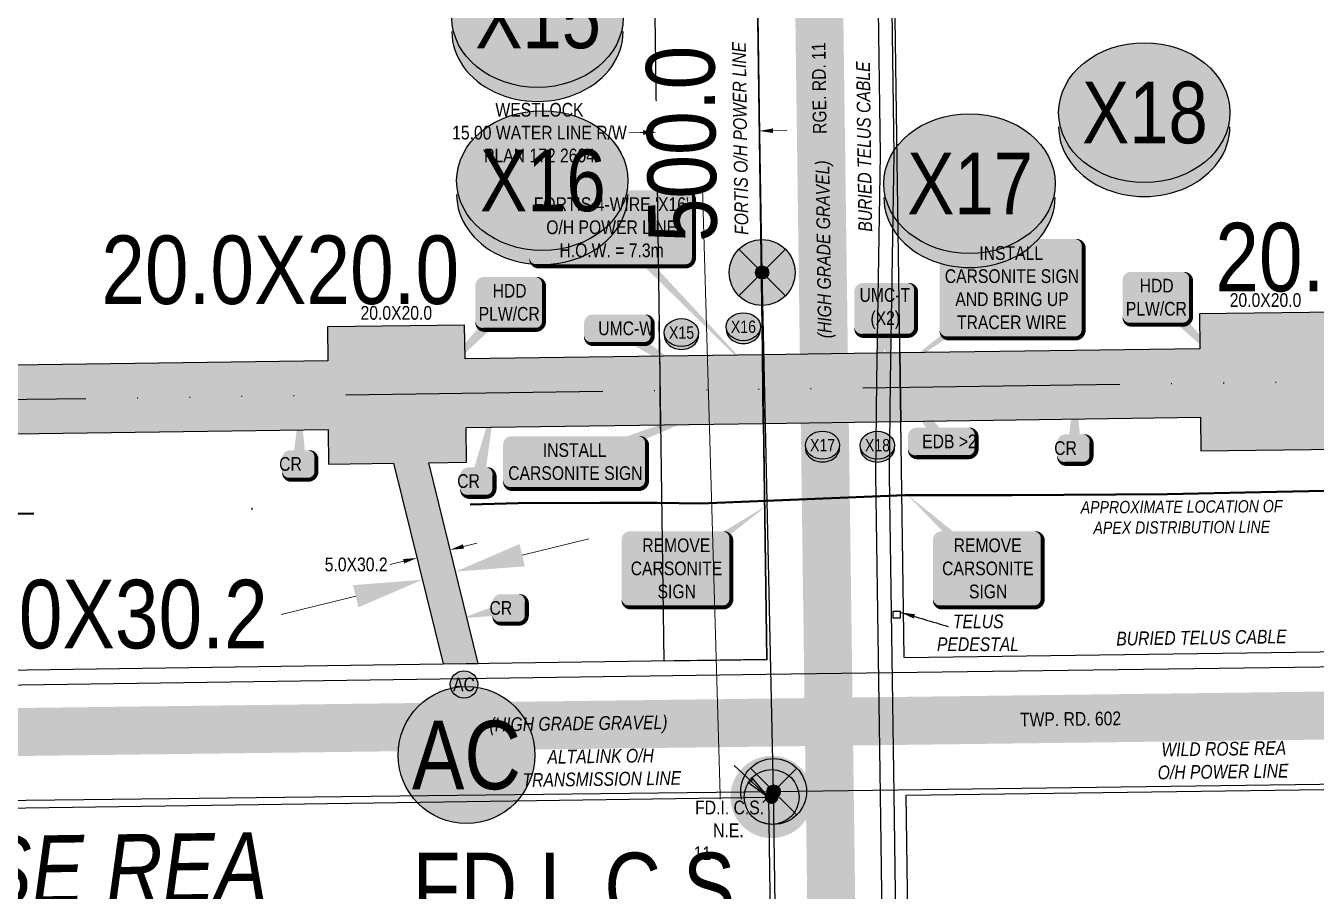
# Model space of a CAD drawing. Extents: x 57693 to 70573, y 5994359 to 6008381.
# Drawn here: x 63361.1 to 63549.3, y 6001711.9 to 6001838.1 of the extents above; entities that cross this region are included whole.
import ezdxf
from ezdxf.enums import TextEntityAlignment as Align

# ---------------------------------------------------------------- set-up
doc = ezdxf.new("R2010")
doc.units = 0
doc.header["$LTSCALE"] = 5
doc.header["$PDSIZE"] = -3
for name, pattern in [('COOP2', [10, 5, -1, 0, -1, 0, -1, 0, -1, 0, -1]), ('DASHDOT', [25.4, 12.7, -6.35, 0, -6.35]), ('foc-TIELINE', [1.875, 1.25, -0.625])]:
    doc.linetypes.add(name, pattern=pattern)
doc.layers.get('Defpoints').update_dxf_attribs({"color": 9})
for name, color, linetype in [('7', 7, 'Continuous'), ('AS-POWER', 104, 'foc-POWER'), ('AS-POWER-EXISTING-PP', 72, 'Continuous'), ('AS-POWER-EXISTING-PP-1000', 72, 'Continuous'), ('AS-POWER-T', 104, 'Continuous'), ('AS-POWER-T-1000', 104, 'Continuous'), ('AS-ROADS', 254, 'Continuous'), ('AS-TELEPHONE', 224, 'foc-TEL'), ('AS-TELEPHONE-T-1000', 224, 'Continuous'), ('CG-NOTES', 7, 'Continuous'), ('CG-NOTES-1000', 7, 'Continuous'), ('F-RW', 190, 'Continuous'), ('L-MON', 1, 'Continuous'), ('L-MON-1000', 1, 'Continuous'), ('L-MON-T-1000', 1, 'Continuous'), ('L-ROAD-T-1000', 7, 'Continuous'), ('L-SEC', 7, 'Continuous'), ('P-APEX RECON PAY ITEMS-1000', 240, 'Continuous'), ('P-APEX RECON-10m BUFFER', 51, 'COOP2'), ('P-APEX RECON-URBAN', 30, 'COOP2'), ('P-APEX RECON-WORK AREA', 104, 'Continuous'), ('P-BUFFER-PURPLE', 187, 'foc-TIELINE'), ('P-BUFFER-PURPLE-T', 187, 'Continuous'), ('P-CROSSINGS', 250, 'Continuous'), ('P-CROSSINGS-1000', 250, 'Continuous')]:
    doc.layers.add(name, color=color, linetype=linetype)
for name, color, linetype, lineweight in [('AS-RECON EXISTING', 151, 'DASHDOT', 40), ('F-VCE-T', 190, 'Continuous', 9), ('P-APEX RECON-TWS-T', 104, 'Continuous', 9), ('P-APEX RECON-TWS-T-1000', 104, 'Continuous', 9), ('T-TEXT-1000', 48, 'Continuous', 18)]:
    doc.layers.add(name, color=color, linetype=linetype, lineweight=lineweight)
doc.layers.add('AS-RECON EXISTING-T-1000', color=7, linetype='Continuous', true_color=0x7abdff)
doc.layers.add('P-APEX RECON-TO BE DRILLED-H', color=7, linetype='Continuous', true_color=0xffafe1)
doc.layers.add('AS-WATER PIPE', color=7, linetype='foc-WATER', lineweight=9, true_color=0x8ac4ff)
doc.styles.add('1.8', font='ARIALN.TTF', dxfattribs={"height": 2})
doc.styles.add('175L', font='ARIALN.TTF', dxfattribs={"height": 10})
doc.styles.add('80', font='ARIALN.TTF', dxfattribs={"height": 10})
doc.styles.add('80CG', font='ARIALN.TTF', dxfattribs={"height": 10})
doc.styles.add('80L', font='ARIALN.TTF', dxfattribs={"height": 10})
doc.styles.add('80LS', font='ARIALNI.TTF', dxfattribs={"height": 10})
doc.styles.add('Crossing', font='ARIALN.TTF', dxfattribs={"height": 10})
doc.styles.add('foc-LtypeFont', font='ARIALN.TTF', dxfattribs={"height": 7.35})
doc.linetypes.add('foc-POWER', pattern='A,6,-1,["P",foc-LtypeFont,S=0.2,R=0,X=-0.625,Y=-0.75],-1.24,4', length=12.24)
doc.linetypes.add('foc-TEL', pattern='A,2,-1,["T",foc-LtypeFont,S=0.2,R=0,X=-0.425,Y=-0.75],-1.24,8', length=12.24)
doc.linetypes.add('foc-WATER', pattern='A,10,-1,["W",foc-LtypeFont,S=0.2,R=0,X=-0.425,Y=-0.75],-2', length=13)
doc.dimstyles.new('Compass 1 000', dxfattribs={"dimtxt": 1.8, "dimasz": 2, "dimexe": 0.2, "dimexo": 0.0625, "dimgap": 0.5, "dimtad": 0, "dimtih": 1, "dimtoh": 1, "dimzin": 0, "dimdsep": 46, "dimtxsty": '1.8', "dimcen": 0.1, "dimse1": 1, "dimse2": 1, "dimclrd": 256, "dimclrt": 256, "dimaunit": 1, "dimadec": 4, "dimazin": 0, "dimtfac": 0.06, "dimtofl": 0, "dimtmove": 0, "dimatfit": 0, "dimfxl": 0.2, "dimtolj": 1, "dimtzin": 0, "dimlwd": -1, "dimarcsym": 0})
doc.dimstyles.new('Compass 5 000', dxfattribs={"dimscale": 5, "dimtxt": 9, "dimasz": 2, "dimexe": 0.2, "dimexo": 0.0625, "dimgap": 0.5, "dimtad": 0, "dimtih": 1, "dimtoh": 1, "dimzin": 0, "dimdsep": 46, "dimtxsty": '80CG', "dimcen": 0.1, "dimse1": 1, "dimse2": 1, "dimclrd": 256, "dimclrt": 256, "dimaunit": 1, "dimadec": 4, "dimazin": 0, "dimtfac": 0.06, "dimtofl": 0, "dimtmove": 0, "dimatfit": 1, "dimfxl": 0.2, "dimtolj": 1, "dimtzin": 0, "dimlwd": -1, "dimarcsym": 0})

# ---------------------------------------------------------------- blocks, each defined once
blk = doc.blocks.new('fdia')
at = {"color": 255, "const_width": 1}
blk.add_lwpolyline([(-0.5, 0, 1), (0.5, 0, 1)], format="xyb", close=True, dxfattribs=at)
blk = doc.blocks.new('Fdiaa')
blk.add_blockref('fdia', (0, 0))
blk = doc.blocks.new('fdib')
at = {"color": 1, "const_width": 1.6}
blk.add_lwpolyline([(-0.4, 0, 1), (0.4, 0, 1)], format="xyb", close=True, dxfattribs=at)
at = {"color": 1}
blk.add_circle((0, 0), 0.8, dxfattribs=at)
blk = doc.blocks.new('Fdibb')
blk.add_blockref('fdib', (0, 0))
blk = doc.blocks.new('fdicc')
for name in ['Fdibb', 'Fdiaa']:
    blk.add_blockref(name, (0, 0))
blk = doc.blocks.new('FDI')
blk.add_blockref('fdicc', (0, 0))
blk = doc.blocks.new('POWERPOLE')
h = blk.add_hatch(color=255)
edge = h.paths.add_edge_path()
edge.add_arc((0, 0), 0.96, 0, 360)
at = {"linetype": 'Continuous'}
for p, q in [((0.679, -0.679), (-0.679, 0.679)), ((-0.679, -0.679), (0.679, 0.679))]:
    blk.add_line(p, q, dxfattribs=at)
blk.add_circle((0, 0), 0.96, dxfattribs=at)
blk = doc.blocks.new('*U1187')
h = blk.add_hatch(color=255)
h.dxf.hatch_style = 1
edge = h.paths.add_edge_path()
edge.add_arc((0, 0), 9.99, 0, 360)
at = {"color": 170}
blk.add_circle((0, 0), 9.99, dxfattribs=at)
at = {"color": 170, "style": '175L'}
blk.add_text('AC', height=10, dxfattribs=at).set_placement((0, 0), align=Align.MIDDLE_CENTER)
blk = doc.blocks.new('*D1759')
at = {"layer": 'Defpoints', "color": 0, "transparency": 16777216}
for p in [(63418.93, 6001757.31), (63424.09, 6001757.29), (63419.24, 6001756.09)]:
    blk.add_point(p, dxfattribs=at)
at = {"layer": 'P-APEX RECON-TWS-T', "transparency": 16777216}
for p, q in [((63433.5, 6001760.9), (63443.2, 6001763.29)), ((63409.23, 6001754.92), (63398.37, 6001752.24))]:
    blk.add_line(p, q, dxfattribs=at)
for points in [[(63433.1, 6001762.52), (63433.89, 6001759.28), (63423.79, 6001758.51)], [(63408.83, 6001756.53), (63409.62, 6001753.3), (63418.93, 6001757.31)]]:
    blk.add_solid(points, dxfattribs=at)
at = {"layer": 'P-APEX RECON-TWS-T', "transparency": 16777216, "insert": (63373.46, 6001752.24), "char_height": 10, "attachment_point": 5, "style": '80CG'}
blk.add_mtext('\\A1;5.0X30.2', dxfattribs=at)
blk = doc.blocks.new('*U1760')
at = {"true_color": 0xffffa8}
h = blk.add_hatch(color=51, dxfattribs=at)
edge = h.paths.add_edge_path()
edge.add_line((-19, -20), (19, -20))
edge.add_arc((19, -14), 6, 270, 360)
edge.add_line((25, -14), (25, 12.5))
edge.add_arc((19, 12.5), 6, 0, 90)
edge.add_line((19, 18.5), (-19, 18.5))
edge.add_arc((-19, 12.5), 6, 90, 180)
edge.add_line((-25, 12.5), (-25, -14))
edge.add_arc((-19, -14), 6, 180, 270)
at = {"color": 240, "flags": 128}
blk.add_lwpolyline([(-19, -20, 3, 3, 0), (19, -20, 3, 3, 0.414214), (25, -14, 3, 3, 0), (25, 12.5, 3, 0, 0.414214), (19, 18.5, 0, 0, 0), (-19, 18.5, 0, 0, 0.414214), (-25, 12.5, 0, 0, 0), (-25, -14, 0, 3, 0.414214)], format="xyseb", close=True, dxfattribs=at)
for points in [[(-64.64, -66.7, 0, 10, 0), (0, 0, 5, 5, 0)], [(11.03, -3.01, 0, 10, 0), (0, 0, 5, 5, 0)]]:
    blk.add_lwpolyline(points, format="xyseb", dxfattribs=at)
at = {"color": 4, "style": '80'}
blk.add_attdef('OTHER_001', (-14.7, -5), '', height=10, dxfattribs=at)
blk = doc.blocks.new('*U1761')
at = {"true_color": 0xffffa8}
h = blk.add_hatch(color=51, dxfattribs=at)
edge = h.paths.add_edge_path()
edge.add_line((-19, -20), (19, -20))
edge.add_arc((19, -14), 6, 270, 360)
edge.add_line((25, -14), (25, 12.5))
edge.add_arc((19, 12.5), 6, 0, 90)
edge.add_line((19, 18.5), (-19, 18.5))
edge.add_arc((-19, 12.5), 6, 90, 180)
edge.add_line((-25, 12.5), (-25, -14))
edge.add_arc((-19, -14), 6, 180, 270)
at = {"color": 240, "flags": 128}
blk.add_lwpolyline([(-19, -20, 3, 3, 0), (19, -20, 3, 3, 0.414214), (25, -14, 3, 3, 0), (25, 12.5, 3, 0, 0.414214), (19, 18.5, 0, 0, 0), (-19, 18.5, 0, 0, 0.414214), (-25, 12.5, 0, 0, 0), (-25, -14, 0, 3, 0.414214)], format="xyseb", close=True, dxfattribs=at)
for points in [[(62.93, -62.16, 0, 10, 0), (0, 0, 5, 5, 0)], [(11.03, -3.01, 0, 10, 0), (0, 0, 5, 5, 0)]]:
    blk.add_lwpolyline(points, format="xyseb", dxfattribs=at)
at = {"color": 4, "style": '80'}
blk.add_attdef('OTHER_001', (-14.7, -5), '', height=10, dxfattribs=at)
blk = doc.blocks.new('*D1762')
at = {"layer": 'Defpoints', "color": 0, "transparency": 16777216}
for p in [(63418.1, 6001760.68), (63418.15, 6001760.49), (63422.95, 6001761.88)]:
    blk.add_point(p, dxfattribs=at)
at = {"layer": 'P-APEX RECON-TWS-T-1000', "transparency": 16777216}
for p, q in [((63424.94, 6001762.17), (63426.88, 6001762.65)), ((63416.21, 6001760.02), (63414.27, 6001759.54))]:
    blk.add_line(p, q, dxfattribs=at)
for points in [[(63424.86, 6001762.49), (63425.02, 6001761.85), (63423, 6001761.69)], [(63416.13, 6001760.34), (63416.29, 6001759.69), (63418.15, 6001760.49)]]:
    blk.add_solid(points, dxfattribs=at)
at = {"layer": 'P-APEX RECON-TWS-T-1000', "transparency": 16777216, "insert": (63409.29, 6001759.54), "char_height": 2, "attachment_point": 5, "style": '1.8'}
blk.add_mtext('\\A1;5.0X30.2', dxfattribs=at)
blk = doc.blocks.new('*U1763')
at = {"true_color": 0xffffa8}
h = blk.add_hatch(color=51, dxfattribs=at)
edge = h.paths.add_edge_path()
edge.add_line((-6.5, -11.5), (6.5, -11.5))
edge.add_arc((6.5, -5.5), 6, 270, 360)
edge.add_line((12.5, -5.5), (12.5, 4))
edge.add_arc((6.5, 4), 6, 0, 90)
edge.add_line((6.5, 10), (-6.5, 10))
edge.add_arc((-6.5, 4), 6, 90, 180)
edge.add_line((-12.5, 4), (-12.5, -5.5))
edge.add_arc((-6.5, -5.5), 6, 180, 270)
at = {"color": 240, "flags": 128}
blk.add_lwpolyline([(-6.5, -11.5, 3, 3, 0), (6.5, -11.5, 3, 3, 0.414214), (12.5, -5.5, 3, 3, 0), (12.5, 4, 3, 0, 0.414214), (6.5, 10, 0, 0, 0), (-6.5, 10, 0, 0, 0.414214), (-12.5, 4, 0, 0, 0), (-12.5, -5.5, 0, 3, 0.414214)], format="xyseb", close=True, dxfattribs=at)
for points in [[(-34.87, -7.53, 0, 10, 0), (0, 0, 5, 5, 0)], [(11.03, -3.01, 0, 10, 0), (0, 0, 5, 5, 0)]]:
    blk.add_lwpolyline(points, format="xyseb", dxfattribs=at)
at = {"color": 4, "style": '80'}
blk.add_attdef('OTHER_001', (-14.7, -5), '', height=10, dxfattribs=at)
blk = doc.blocks.new('*U1764')
at = {"true_color": 0xffffa8}
h = blk.add_hatch(color=51, dxfattribs=at)
edge = h.paths.add_edge_path()
edge.add_line((-6.5, -11.5), (6.5, -11.5))
edge.add_arc((6.5, -5.5), 6, 270, 360)
edge.add_line((12.5, -5.5), (12.5, 4))
edge.add_arc((6.5, 4), 6, 0, 90)
edge.add_line((6.5, 10), (-6.5, 10))
edge.add_arc((-6.5, 4), 6, 90, 180)
edge.add_line((-12.5, 4), (-12.5, -5.5))
edge.add_arc((-6.5, -5.5), 6, 180, 270)
at = {"color": 240, "flags": 128}
for points in [[(0.63, 45.11, 0, 10, 0), (0, 0, 5, 5, 0)], [(11.03, -3.01, 0, 10, 0), (0, 0, 5, 5, 0)]]:
    blk.add_lwpolyline(points, format="xyseb", dxfattribs=at)
blk.add_lwpolyline([(-6.5, -11.5, 3, 3, 0), (6.5, -11.5, 3, 3, 0.414214), (12.5, -5.5, 3, 3, 0), (12.5, 4, 3, 0, 0.414214), (6.5, 10, 0, 0, 0), (-6.5, 10, 0, 0, 0.414214), (-12.5, 4, 0, 0, 0), (-12.5, -5.5, 0, 3, 0.414214)], format="xyseb", close=True, dxfattribs=at)
at = {"color": 4, "style": '80'}
blk.add_attdef('OTHER_001', (-14.7, -5), '', height=10, dxfattribs=at)
blk = doc.blocks.new('*D1765')
at = {"layer": 'Defpoints', "color": 0, "transparency": 16777216}
for p in [(63453.12, 6001822.58), (63453.13, 6001821.97), (63468.08, 6001822.18)]:
    blk.add_point(p, dxfattribs=at)
at = {"layer": 'F-VCE-T', "transparency": 16777216}
for p, q in [((63451.12, 6001822.55), (63449.12, 6001822.52)), ((63470.08, 6001822.81), (63472.08, 6001822.84))]:
    blk.add_line(p, q, dxfattribs=at)
for points in [[(63451.11, 6001822.88), (63451.12, 6001822.21), (63453.12, 6001822.58)], [(63470.07, 6001823.15), (63470.08, 6001822.48), (63468.08, 6001822.78)]]:
    blk.add_solid(points, dxfattribs=at)
at = {"layer": 'F-VCE-T', "transparency": 16777216, "insert": (63436.02, 6001822.52), "char_height": 2, "attachment_point": 5, "style": '1.8'}
blk.add_mtext('\\A1;WESTLOCK\\P15.00 WATER LINE R/W\\PPLAN 172 2604', dxfattribs=at)
blk = doc.blocks.new('*U1766')
at = {"true_color": 0xffffa8}
h = blk.add_hatch(color=51, dxfattribs=at)
edge = h.paths.add_edge_path()
edge.add_line((-19, -11.5), (19, -11.5))
edge.add_arc((19, -5.5), 6, 270, 360)
edge.add_line((25, -5.5), (25, 4))
edge.add_arc((19, 4), 6, 0, 90)
edge.add_line((19, 10), (-19, 10))
edge.add_arc((-19, 4), 6, 90, 180)
edge.add_line((-25, 4), (-25, -5.5))
edge.add_arc((-19, -5.5), 6, 180, 270)
at = {"color": 240, "flags": 128}
blk.add_lwpolyline([(-19, -11.5, 3, 3, 0), (19, -11.5, 3, 3, 0.414214), (25, -5.5, 3, 3, 0), (25, 4, 3, 0, 0.414214), (19, 10, 0, 0, 0), (-19, 10, 0, 0, 0.414214), (-25, 4, 0, 0, 0), (-25, -5.5, 0, 3, 0.414214)], format="xyseb", close=True, dxfattribs=at)
for points in [[(67.29, -45.13, 0, 10, 0), (0, 0, 5, 5, 0)], [(11.03, -3.01, 0, 10, 0), (0, 0, 5, 5, 0)]]:
    blk.add_lwpolyline(points, format="xyseb", dxfattribs=at)
at = {"color": 4, "style": '80'}
blk.add_attdef('OTHER_001', (-14.7, -5), '', height=10, dxfattribs=at)
blk = doc.blocks.new('*U1767')
h = blk.add_hatch(color=255)
edge = h.paths.add_edge_path()
edge.add_line((-54, -28.5), (54, -28.5))
edge.add_arc((54, -22.5), 6, 270, 360)
edge.add_line((60, -22.5), (60, 21))
edge.add_arc((54, 21), 6, 0, 90)
edge.add_line((54, 27), (-54, 27))
edge.add_arc((-54, 21), 6, 90, 180)
edge.add_line((-60, 21), (-60, -22.5))
edge.add_arc((-54, -22.5), 6, 180, 270)
at = {"color": 104, "flags": 128}
blk.add_lwpolyline([(-54, -28.5, 3, 3, 0), (54, -28.5, 3, 3, 0.414214), (60, -22.5, 3, 3, 0), (60, 21, 3, 0, 0.414214), (54, 27, 0, 0, 0), (-54, 27, 0, 0, 0.414214), (-60, 21, 0, 0, 0), (-60, -22.5, 0, 3, 0.414214)], format="xyseb", close=True, dxfattribs=at)
blk.add_lwpolyline([(113.8, -116.95, 0, 7.5, 0), (0, 0, 0, 0, 0)], format="xyseb", dxfattribs=at)
at = {"color": 104, "style": '80'}
blk.add_attdef('ENTER_TEXT_001', (-26.85, -4.92), '', height=10, dxfattribs=at)
blk = doc.blocks.new('*U1768')
at = {"true_color": 0xffffa8}
h = blk.add_hatch(color=51, dxfattribs=at)
edge = h.paths.add_edge_path()
edge.add_line((-46.5, -20), (46.5, -20))
edge.add_arc((46.5, -14), 6, 270, 360)
edge.add_line((52.5, -14), (52.5, 12.5))
edge.add_arc((46.5, 12.5), 6, 0, 90)
edge.add_line((46.5, 18.5), (-46.5, 18.5))
edge.add_arc((-46.5, 12.5), 6, 90, 180)
edge.add_line((-52.5, 12.5), (-52.5, -14))
edge.add_arc((-46.5, -14), 6, 180, 270)
at = {"color": 240, "flags": 128}
for points in [[(135.92, 52.5, 0, 10, 0), (0, 0, 5, 5, 0)], [(11.03, -3.01, 0, 10, 0), (0, 0, 5, 5, 0)]]:
    blk.add_lwpolyline(points, format="xyseb", dxfattribs=at)
blk.add_lwpolyline([(-46.5, -20, 3, 3, 0), (46.5, -20, 3, 3, 0.414214), (52.5, -14, 3, 3, 0), (52.5, 12.5, 3, 0, 0.414214), (46.5, 18.5, 0, 0, 0), (-46.5, 18.5, 0, 0, 0.414214), (-52.5, 12.5, 0, 0, 0), (-52.5, -14, 0, 3, 0.414214)], format="xyseb", close=True, dxfattribs=at)
at = {"color": 4, "style": '80'}
blk.add_attdef('OTHER_001', (-14.7, -5), '', height=10, dxfattribs=at)
blk = doc.blocks.new('*U1769')
at = {"true_color": 0xffffa8}
h = blk.add_hatch(color=51, dxfattribs=at)
edge = h.paths.add_edge_path()
edge.add_line((-16.5, -20), (16.5, -20))
edge.add_arc((16.5, -14), 6, 270, 360)
edge.add_line((22.5, -14), (22.5, 12.5))
edge.add_arc((16.5, 12.5), 6, 0, 90)
edge.add_line((16.5, 18.5), (-16.5, 18.5))
edge.add_arc((-16.5, 12.5), 6, 90, 180)
edge.add_line((-22.5, 12.5), (-22.5, -14))
edge.add_arc((-16.5, -14), 6, 180, 270)
at = {"color": 240, "flags": 128}
blk.add_lwpolyline([(-16.5, -20, 3, 3, 0), (16.5, -20, 3, 3, 0.414214), (22.5, -14, 3, 3, 0), (22.5, 12.5, 3, 0, 0.414214), (16.5, 18.5, 0, 0, 0), (-16.5, 18.5, 0, 0, 0.414214), (-22.5, 12.5, 0, 0, 0), (-22.5, -14, 0, 3, 0.414214)], format="xyseb", close=True, dxfattribs=at)
for points in [[(-5.85, -57.62, 0, 10, 0), (0, 0, 5, 5, 0)], [(4.09, -57.07, 0, 10, 0), (0, 0, 5, 5, 0)]]:
    blk.add_lwpolyline(points, format="xyseb", dxfattribs=at)
at = {"color": 4, "style": '80'}
blk.add_attdef('OTHER_001', (-14.7, -5), '', height=10, dxfattribs=at)
blk = doc.blocks.new('*U1770')
at = {"true_color": 0xffffa8}
h = blk.add_hatch(color=51, dxfattribs=at)
edge = h.paths.add_edge_path()
edge.add_line((-19, -11.5), (19, -11.5))
edge.add_arc((19, -5.5), 6, 270, 360)
edge.add_line((25, -5.5), (25, 4))
edge.add_arc((19, 4), 6, 0, 90)
edge.add_line((19, 10), (-19, 10))
edge.add_arc((-19, 4), 6, 90, 180)
edge.add_line((-25, 4), (-25, -5.5))
edge.add_arc((-19, -5.5), 6, 180, 270)
at = {"color": 240, "flags": 128}
for points in [[(-36.2, 49.36, 0, 10, 0), (0, 0, 5, 5, 0)], [(11.03, -3.01, 0, 10, 0), (0, 0, 5, 5, 0)]]:
    blk.add_lwpolyline(points, format="xyseb", dxfattribs=at)
blk.add_lwpolyline([(-19, -11.5, 3, 3, 0), (19, -11.5, 3, 3, 0.414214), (25, -5.5, 3, 3, 0), (25, 4, 3, 0, 0.414214), (19, 10, 0, 0, 0), (-19, 10, 0, 0, 0.414214), (-25, 4, 0, 0, 0), (-25, -5.5, 0, 3, 0.414214)], format="xyseb", close=True, dxfattribs=at)
at = {"color": 4, "style": '80'}
blk.add_attdef('OTHER_001', (-14.7, -5), '', height=10, dxfattribs=at)
blk = doc.blocks.new('*U1771')
at = {"true_color": 0xffffa8}
h = blk.add_hatch(color=51, dxfattribs=at)
edge = h.paths.add_edge_path()
edge.add_line((-34, -28.5), (34, -28.5))
edge.add_arc((34, -22.5), 6, 270, 360)
edge.add_line((40, -22.5), (40, 21))
edge.add_arc((34, 21), 6, 0, 90)
edge.add_line((34, 27), (-34, 27))
edge.add_arc((-34, 21), 6, 90, 180)
edge.add_line((-40, 21), (-40, -22.5))
edge.add_arc((-34, -22.5), 6, 180, 270)
at = {"color": 240, "flags": 128}
for points in [[(67.57, 47, 0, 10, 0), (0, 0, 5, 5, 0)], [(11.03, -3.01, 0, 10, 0), (0, 0, 5, 5, 0)]]:
    blk.add_lwpolyline(points, format="xyseb", dxfattribs=at)
blk.add_lwpolyline([(-34, -28.5, 3, 3, 0), (34, -28.5, 3, 3, 0.414214), (40, -22.5, 3, 3, 0), (40, 21, 3, 0, 0.414214), (34, 27, 0, 0, 0), (-34, 27, 0, 0, 0.414214), (-40, 21, 0, 0, 0), (-40, -22.5, 0, 3, 0.414214)], format="xyseb", close=True, dxfattribs=at)
at = {"color": 4, "style": '80'}
blk.add_attdef('OTHER_001', (-14.7, -5), '', height=10, dxfattribs=at)
blk = doc.blocks.new('*U1772')
at = {"true_color": 0xffffa8}
h = blk.add_hatch(color=51, dxfattribs=at)
edge = h.paths.add_edge_path()
edge.add_line((-34, -28.5), (34, -28.5))
edge.add_arc((34, -22.5), 6, 270, 360)
edge.add_line((40, -22.5), (40, 21))
edge.add_arc((34, 21), 6, 0, 90)
edge.add_line((34, 27), (-34, 27))
edge.add_arc((-34, 21), 6, 90, 180)
edge.add_line((-40, 21), (-40, -22.5))
edge.add_arc((-34, -22.5), 6, 180, 270)
at = {"color": 240, "flags": 128}
for points in [[(-59.53, 54.5, 0, 10, 0), (0, 0, 5, 5, 0)], [(11.03, -3.01, 0, 10, 0), (0, 0, 5, 5, 0)]]:
    blk.add_lwpolyline(points, format="xyseb", dxfattribs=at)
blk.add_lwpolyline([(-34, -28.5, 3, 3, 0), (34, -28.5, 3, 3, 0.414214), (40, -22.5, 3, 3, 0), (40, 21, 3, 0, 0.414214), (34, 27, 0, 0, 0), (-34, 27, 0, 0, 0.414214), (-40, 21, 0, 0, 0), (-40, -22.5, 0, 3, 0.414214)], format="xyseb", close=True, dxfattribs=at)
at = {"color": 4, "style": '80'}
blk.add_attdef('OTHER_001', (-14.7, -5), '', height=10, dxfattribs=at)
blk = doc.blocks.new('xing2')
h = blk.add_hatch(color=50)
h.dxf.hatch_style = 1
edge = h.paths.add_edge_path()
edge.add_ellipse((0, 0), major_axis=(-12.5, 0), ratio=0.816297, start_angle=0, end_angle=360)
h = blk.add_hatch(color=250)
h.dxf.hatch_style = 1
edge = h.paths.add_edge_path()
edge.add_ellipse((0, -2.05), major_axis=(-12.5, 0), ratio=0.816297, start_angle=0, end_angle=180)
edge.add_line((12.5, -2.05), (12.5, 0))
edge.add_ellipse((0, 0), major_axis=(-12.5, 0), ratio=0.816297, start_angle=0, end_angle=180, ccw=False)
edge.add_line((-12.5, 0), (-12.5, -2.05))
at = {"color": 250}
blk.add_ellipse((0, 0), major_axis=(-12.5, 0), ratio=0.816297, dxfattribs=at)
blk.add_ellipse((0, -2.05), major_axis=(-12.5, 0), ratio=0.816297, start_param=0, end_param=3.141593, dxfattribs=at)
at = {"color": 250, "style": 'Crossing'}
blk.add_attdef('CROSSING', text='', height=9, dxfattribs=at).set_placement((0.09, 0.02), align=Align.MIDDLE_CENTER)
at = {"color": 250, "style": 'Crossing', "flags": 1}
for tag, p in [('OWNER', (0.09, -12.49)), ('DESCRIPTION', (0.09, -25.77)), ('LOCATION', (0.09, -39.3)), ('DWG_REF', (0.09, -52.84))]:
    blk.add_attdef(tag, text='', height=9, dxfattribs=at).set_placement(p, align=Align.MIDDLE_CENTER)
blk = doc.blocks.new('*U2126')
at = {"true_color": 0xffffa8}
h = blk.add_hatch(color=51, dxfattribs=at)
edge = h.paths.add_edge_path()
edge.add_line((-6.5, -11.5), (6.5, -11.5))
edge.add_arc((6.5, -5.5), 6, 270, 360)
edge.add_line((12.5, -5.5), (12.5, 4))
edge.add_arc((6.5, 4), 6, 0, 90)
edge.add_line((6.5, 10), (-6.5, 10))
edge.add_arc((-6.5, 4), 6, 90, 180)
edge.add_line((-12.5, 4), (-12.5, -5.5))
edge.add_arc((-6.5, -5.5), 6, 180, 270)
at = {"color": 240, "flags": 128}
for points in [[(13.65, 62.65, 0, 10, 0), (0, 0, 5, 5, 0)], [(11.03, -3.01, 0, 10, 0), (0, 0, 5, 5, 0)]]:
    blk.add_lwpolyline(points, format="xyseb", dxfattribs=at)
blk.add_lwpolyline([(-6.5, -11.5, 3, 3, 0), (6.5, -11.5, 3, 3, 0.414214), (12.5, -5.5, 3, 3, 0), (12.5, 4, 3, 0, 0.414214), (6.5, 10, 0, 0, 0), (-6.5, 10, 0, 0, 0.414214), (-12.5, 4, 0, 0, 0), (-12.5, -5.5, 0, 3, 0.414214)], format="xyseb", close=True, dxfattribs=at)
at = {"color": 4, "style": '80'}
blk.add_attdef('OTHER_001', (-14.7, -5), '', height=10, dxfattribs=at)
blk = doc.blocks.new('*U2127')
at = {"true_color": 0xffffa8}
h = blk.add_hatch(color=51, dxfattribs=at)
edge = h.paths.add_edge_path()
edge.add_line((-46.5, -37), (46.5, -37))
edge.add_arc((46.5, -31), 6, 270, 360)
edge.add_line((52.5, -31), (52.5, 29.5))
edge.add_arc((46.5, 29.5), 6, 0, 90)
edge.add_line((46.5, 35.5), (-46.5, 35.5))
edge.add_arc((-46.5, 29.5), 6, 90, 180)
edge.add_line((-52.5, 29.5), (-52.5, -31))
edge.add_arc((-46.5, -31), 6, 180, 270)
at = {"color": 240, "flags": 128}
blk.add_lwpolyline([(-46.5, -37, 3, 3, 0), (46.5, -37, 3, 3, 0.414214), (52.5, -31, 3, 3, 0), (52.5, 29.5, 3, 0, 0.414214), (46.5, 35.5, 0, 0, 0), (-46.5, 35.5, 0, 0, 0.414214), (-52.5, 29.5, 0, 0, 0), (-52.5, -31, 0, 3, 0.414214)], format="xyseb", close=True, dxfattribs=at)
for points in [[(-86.82, -62.85, 0, 10, 0), (0, 0, 5, 5, 0)], [(11.03, -3.01, 0, 10, 0), (0, 0, 5, 5, 0)]]:
    blk.add_lwpolyline(points, format="xyseb", dxfattribs=at)
at = {"color": 4, "style": '80'}
blk.add_attdef('OTHER_001', (-14.7, -5), '', height=10, dxfattribs=at)

msp = doc.modelspace()

# ---------------------------------------------------------------- hatches: boundary and pattern name
at = {"layer": 'P-APEX RECON-10m BUFFER'}
h = msp.add_hatch(color=256, dxfattribs=at)
h.dxf.hatch_style = 1
h.paths.add_polyline_path([(63488.731, 6001780.408), (63532.404, 6001781.011), (63532.444, 6001776.108), (63552.578, 6001776.38), (63552.512, 6001781.289), (63632.589, 6001782.395), (63633.298, 6001747.957), (63638.294, 6001748.025), (63637.585, 6001782.464), (64073.312, 6001788.48), (64210.187, 6001872.85), (64198.642, 6001755.645), (64203.669, 6001755.713), (64215.532, 6001876.144), (64256.709, 6001901.525), (64271.662, 6001904.599), (64273.202, 6001900.46), (64291.993, 6001907.575), (64290.573, 6001911.333), (64293.076, 6001912.582), (64292.919, 6001923.673), (64287.021, 6001920.728), (64284.94, 6001926.23), (64266.237, 6001919.176), (64268.135, 6001914.076), (64252.968, 6001910.958), (64070.416, 6001798.434), (63552.377, 6001791.281), (63552.309, 6001796.325), (63532.28, 6001796.094), (63532.322, 6001791.004), (63488.59, 6001790.4)])
h = msp.add_hatch(color=256, dxfattribs=at)
h.dxf.hatch_style = 1
h.paths.add_polyline_path([(63468.525, 6001790.123), (63425.176, 6001789.524), (63425.106, 6001794.433), (63405.095, 6001794.189), (63405.134, 6001789.248), (63246.779, 6001787.061), (63246.656, 6001795.842), (63226.624, 6001795.605), (63226.695, 6001786.784), (63092.402, 6001784.929), (63092.338, 6001789.794), (63072.311, 6001789.54), (63072.351, 6001784.653), (63039.448, 6001784.198), (63039.376, 6001789.171), (63019.398, 6001788.929), (63019.442, 6001783.922), (62987.814, 6001783.485), (62987.753, 6001788.325), (62967.702, 6001788.086), (62967.889, 6001768.448), (62963.555, 6001768.399), (62963.753, 6001748.396), (62973.165, 6001748.531), (62973.257, 6001738.58), (62978.253, 6001738.652), (62978.16, 6001748.602), (62983.884, 6001748.684), (62983.629, 6001768.309), (62988.004, 6001768.368), (62987.94, 6001773.493), (63019.531, 6001773.93), (63019.575, 6001768.967), (63039.664, 6001769.229), (63039.592, 6001774.207), (63072.431, 6001774.66), (63072.472, 6001769.57), (63092.598, 6001769.844), (63092.532, 6001774.938), (63226.776, 6001776.791), (63226.785, 6001775.614), (63231.969, 6001775.686), (63232.209, 6001757.205), (63232.402, 6001742.314), (63242.394, 6001742.458), (63242.201, 6001757.335), (63241.961, 6001775.824), (63246.936, 6001775.893), (63246.919, 6001777.069), (63405.213, 6001779.255), (63405.253, 6001774.192), (63414.743, 6001774.315), (63421.959, 6001745.045), (63427.086, 6001745.119), (63419.872, 6001774.382), (63425.39, 6001774.454), (63425.318, 6001779.533), (63468.666, 6001780.131)])
h = msp.add_hatch(color=256, dxfattribs=at)
h.dxf.hatch_style = 1
h.paths.add_polyline_path([(63468.666, 6001780.131), (63488.731, 6001780.408), (63488.59, 6001790.4), (63468.525, 6001790.123)])
at = {"layer": 'P-APEX RECON-TO BE DRILLED-H'}
h = msp.add_hatch(color=256, dxfattribs=at)
h.dxf.hatch_style = 1
h.paths.add_polyline_path([(63418.836, 6001779.443), (63418.698, 6001789.435), (63538.559, 6001791.09), (63538.637, 6001785.443), (63538.697, 6001781.098)])

# ---------------------------------------------------------------- linework, layer by layer
at = {"layer": '7'}
for points in [[(63464.403, 6001730.243), (63466.919, 6001727.909)], [(63467.047, 6001728.416), (63466.919, 6001727.909)], [(63469.436, 6001725.574), (63467.047, 6001728.416)], [(63466.423, 6001727.744), (63466.919, 6001727.909)], [(63469.436, 6001725.574), (63466.423, 6001727.744)], [(63466.919, 6001727.909), (63469.436, 6001725.574)]]:
    msp.add_lwpolyline(points, dxfattribs=at)
at = {"layer": 'AS-POWER', "flags": 128}
for points in [[(63470.167, 6001726.429), (63468.489, 6001802.127), (63454.329, 6002640.909), (63454.237, 6002649.626)], [(63250.773, 6001723.924), (63470.167, 6001726.429), (65101.065, 6001748.32)], [(63483.539, 6000821.062), (63472.019, 6001601.092), (63470.167, 6001726.429)]]:
    msp.add_lwpolyline(points, dxfattribs=at)
at = {"layer": 'AS-RECON EXISTING', "flags": 128}
for points in [[(63489.372, 6001769.663), (63504.934, 6001769.67), (63527.609, 6001769.821), (63541.24, 6001770.11), (63559.972, 6001770.475), (63578.936, 6001770.84), (63614.574, 6001771.803), (63629.912, 6001772.069), (63645.024, 6001772.256), (63656.213, 6001772.482), (63669.209, 6001772.628), (63682.165, 6001772.84), (63698.82, 6001773.004), (63720.486, 6001773.325), (63737.287, 6001773.368), (63752.205, 6001773.497), (63762.957, 6001773.379), (63776.845, 6001773.81), (63816.159, 6001774.994), (63826.481, 6001775.132), (63836.856, 6001775.261), (63850.397, 6001775.558), (63862.734, 6001775.849), (63876.058, 6001776.27), (63886.065, 6001776.207), (63898.062, 6001776.65), (63911.658, 6001776.78), (63919.058, 6001776.818), (63932.058, 6001776.942), (63945.294, 6001777.01), (63959.062, 6001777.209), (63968.952, 6001777.365), (63975.923, 6001777.388), (63987.461, 6001777.38), (63994.325, 6001777.279), (64007.035, 6001777.39), (64018.67, 6001777.241), (64035.25, 6001777.187), (64049.218, 6001777.005), (64061.541, 6001776.791), (64063.805, 6001776.626), (64066.658, 6001777.173), (64068.779, 6001777.894), (64073.961, 6001781.717), (64078.889, 6001785.733), (64082.672, 6001789.661), (64091.945, 6001798.147), (64098.639, 6001804.546), (64106.071, 6001811.588), (64113.044, 6001818.216), (64117.993, 6001822.631), (64125.356, 6001829.762), (64133.986, 6001838.009), (64143.321, 6001846.773), (64156.841, 6001859.693), (64165.405, 6001867.84), (64182.285, 6001884.06), (64195.006, 6001896.282), (64204.861, 6001905.939), (64217.874, 6001918.48), (64224.322, 6001924.796), (64233.242, 6001933.521), (64243.092, 6001942.82), (64253.313, 6001952.311), (64262.628, 6001961.15), (64270.534, 6001968.922), (64277.265, 6001975.391), (64279.703, 6001977.432), (64281.271, 6001978.539), (64284.287, 6001979.573), (64285.925, 6001980.018), (64287.449, 6001980.511)], [(63489.363, 6001769.662), (63459.526, 6001768.416), (63453.163, 6001768.54), (63444.83, 6001768.556), (63432.912, 6001768.485), (63410.972, 6001767.904), (63390.146, 6001767.607), (63370.937, 6001767.136), (63353.918, 6001766.865), (63330.829, 6001766.431), (63309.881, 6001766.113), (63289.634, 6001765.623), (63276.447, 6001765.6), (63255.018, 6001765.769), (63242.749, 6001765.379), (63236.887, 6001765.504), (63227.181, 6001765.409), (63218.11, 6001765.129), (63212.164, 6001765.072), (63185.407, 6001764.694), (63168.765, 6001764.21), (63152.587, 6001763.899), (63139.755, 6001763.851), (63125.16, 6001763.476), (63111.066, 6001763.093), (63100.798, 6001762.863), (63087.351, 6001762.713), (63074.322, 6001762.528), (63058.419, 6001762.354), (63037.153, 6001761.951), (63020.362, 6001761.792), (63003.731, 6001761.621), (62986.901, 6001761.37), (62977.812, 6001761.556), (62973.12, 6001761.223)]]:
    msp.add_lwpolyline(points, dxfattribs=at)
at = {"layer": 'AS-ROADS', "const_width": 7, "flags": 128}
for points in [[(63465.966, 6002649.795), (63490.49, 6000821.161)], [(62563.589, 6001724.435), (63323.932, 6001734.651), (64855.161, 6001753.969), (65759.247, 6001766.763), (66105.363, 6001771.264)]]:
    msp.add_lwpolyline(points, dxfattribs=at)
at = {"layer": 'AS-TELEPHONE', "flags": 128}
for points in [[(63498.093, 6000821.349), (63485.736, 6001725.971), (63485.459, 6001745.947), (63485.058, 6001772.606), (63485.234, 6001786.361), (63485.234, 6001786.361), (63485.762, 6001819.329), (63474.222, 6002650.139)], [(63500.091, 6000821.376), (63487.735, 6001725.998), (63487.457, 6001745.976), (63487.057, 6001772.609), (63487.232, 6001786.332), (63487.76, 6001819.327), (63476.22, 6002650.166)], [(63247.519, 6001742.63), (63247.562, 6001739.98), (63292.939, 6001740.997), (63469.08, 6001743.547), (64295.268, 6001754.651), (64664.073, 6001758.144), (64676.815, 6001758.833), (65124.596, 6001763.101), (65124.596, 6001763.101)]]:
    msp.add_lwpolyline(points, dxfattribs=at)
msp.add_lwpolyline([(63487.622, 6001752.727), (63488.622, 6001752.727), (63488.622, 6001751.727), (63487.622, 6001751.727)], close=True, dxfattribs=at)
at = {"layer": 'AS-WATER PIPE'}
msp.add_line((63462.469, 6001722.577), (63459.804, 6001814.382), dxfattribs=at)
at = {"layer": 'F-RW', "flags": 128}
msp.add_lwpolyline([(63457.945, 6002550.427), (63469.183, 6001745.651), (63454.196, 6001745.442), (63442.958, 6002550.218)], close=True, dxfattribs=at)
at = {"layer": 'L-SEC', "flags": 128}
for points in [[(63457.79, 6002550.395), (63469.152, 6001745.725)], [(63489.216, 6001745.998), (63477.881, 6002550.668)], [(63489.216, 6001745.998), (64295.599, 6001756.963)], [(62663.702, 6001734.121), (63469.152, 6001745.725)], [(63489.476, 6001725.895), (64295.872, 6001736.86)], [(62663.992, 6001714.018), (63469.436, 6001725.622)], [(63469.436, 6001725.622), (63480.492, 6000920.913)], [(63500.668, 6000921.234), (63489.476, 6001725.895)]]:
    msp.add_lwpolyline(points, dxfattribs=at)
at = {"layer": 'P-APEX RECON-URBAN', "ltscale": 1.5, "flags": 128}
msp.add_lwpolyline([(62972.651, 6001761.193), (62973.385, 6001761.224), (62973.2, 6001778.287), (64071.864, 6001793.457), (64254.838, 6001906.242), (64279.24, 6001911.258), (64301.085, 6001922.167), (64318.958, 6001933.021), (64328.658, 6001939.95), (64340.455, 6001957.719), (64355.996, 6001971.664), (64378.494, 6001981.782), (64386.805, 6001985.965), (64628.786, 6001996.621), (64995.96, 6002001.206), (65065.744, 6002017.989), (65165.461, 6002019.373)], dxfattribs=at)
at = {"layer": 'P-APEX RECON-WORK AREA', "flags": 128}
for points in [[(64070.416, 6001798.434), (63552.377, 6001791.281), (63552.309, 6001796.325), (63532.28, 6001796.094), (63532.322, 6001791.004), (63488.59, 6001790.4), (63488.731, 6001780.408), (63532.404, 6001781.011), (63532.444, 6001776.108), (63552.578, 6001776.38), (63552.512, 6001781.289), (63632.589, 6001782.395), (63633.298, 6001747.957), (63638.294, 6001748.025), (63637.585, 6001782.464), (64073.312, 6001788.48)], [(63246.919, 6001777.069), (63405.213, 6001779.255), (63405.253, 6001774.192), (63414.743, 6001774.315), (63421.959, 6001745.045), (63427.086, 6001745.119), (63419.872, 6001774.382), (63425.39, 6001774.454), (63425.318, 6001779.533), (63468.666, 6001780.131), (63468.525, 6001790.123), (63425.176, 6001789.524), (63425.106, 6001794.433), (63405.095, 6001794.189), (63405.134, 6001789.248), (63246.779, 6001787.061)]]:
    msp.add_lwpolyline(points, dxfattribs=at)
msp.add_lwpolyline([(63468.666, 6001780.131), (63488.731, 6001780.408), (63488.59, 6001790.4), (63468.525, 6001790.123)], close=True, dxfattribs=at)
at = {"layer": 'P-BUFFER-PURPLE'}
msp.add_line((63453.685, 6001779.401), (63453.465, 6001795.399), dxfattribs=at)

# ---------------------------------------------------------------- block references
at = {"layer": 'AS-POWER-EXISTING-PP', "xscale": 4.999999999999973, "yscale": 4.999999999999973, "zscale": 4.999999999999973}
msp.add_blockref('POWERPOLE', (63470.167, 6001726.429), dxfattribs=at)
at = {"layer": 'AS-POWER-EXISTING-PP-1000', "xscale": 0.9985053529102428, "yscale": 0.9985053529102428, "zscale": 0.9985053529102428}
for p in [(63468.489, 6001802.127), (63470.167, 6001726.429)]:
    msp.add_blockref('POWERPOLE', p, dxfattribs=at)
at = {"layer": 'AS-POWER-T-1000'}
ref = msp.add_blockref('*U1767', (63446.549, 6001808.732), dxfattribs=dict(at, xscale=0.199850479399999, yscale=0.199850479399999, zscale=0.199850479399999))
ref.add_attrib('ENTER_TEXT_001', "FORTIS 4-WIRE 'X16'", (63435.194, 6001811.098), dxfattribs={"layer": '0', "color": 104, "height": 1.9985, "style": '80'})
ref.add_attrib('ENTER_TEXT_002', 'O/H POWER LINE', (63437.012, 6001807.732), dxfattribs={"layer": '0', "color": 104, "height": 1.9985, "style": '80'})
ref.add_attrib('ENTER_TEXT_003', 'H.O.W. = 7.3m', (63438.932, 6001804.366), dxfattribs={"layer": '0', "color": 104, "height": 1.9985, "style": '80'})
at = {"layer": 'CG-NOTES', "xscale": 0.999252397, "yscale": 0.999252397, "zscale": 0.999252397}
msp.add_blockref('*U1187', (63425.375, 6001731.755), dxfattribs=at)
at = {"layer": 'CG-NOTES-1000', "xscale": 0.199850479399999, "yscale": 0.199850479399999, "zscale": 0.199850479399999}
msp.add_blockref('*U1187', (63425.014, 6001742.047), dxfattribs=at)
at = {"layer": 'L-MON-1000'}
msp.add_blockref('FDI', (63469.877, 6001725.628), dxfattribs=at)
at = {"layer": 'P-APEX RECON PAY ITEMS-1000'}
ref = msp.add_blockref('*U2127', (63504.881, 6001799.921), dxfattribs=dict(at, xscale=0.199850479399999, yscale=0.199850479399999, zscale=0.199850479399999))
ref.add_attrib('OTHER_001', 'INSTALL', (63500.171, 6001803.971), dxfattribs={"layer": '0', "color": 4, "height": 1.9985, "style": '80'})
ref.add_attrib('OTHER_002', 'CARSONITE SIGN', (63495.128, 6001800.604), dxfattribs={"layer": '0', "color": 4, "height": 1.9985, "style": '80'})
ref.add_attrib('OTHER_003', 'AND BRING UP', (63496.665, 6001797.238), dxfattribs={"layer": '0', "color": 4, "height": 1.9985, "style": '80'})
ref.add_attrib('OTHER_004', 'TRACER WIRE', (63496.903, 6001793.872), dxfattribs={"layer": '0', "color": 4, "height": 1.9985, "style": '80'})
ref = msp.add_blockref('*U1760', (63431.686, 6001797.769), dxfattribs=dict(at, xscale=0.199850479399999, yscale=0.199850479399999, zscale=0.199850479399999))
ref.add_attrib('OTHER_001', 'HDD', (63429.183, 6001798.47), dxfattribs={"layer": '0', "color": 4, "height": 1.9985, "style": '80'})
ref.add_attrib('OTHER_002', 'PLW/CR', (63427.163, 6001795.104), dxfattribs={"layer": '0', "color": 4, "height": 1.9985, "style": '80'})
ref = msp.add_blockref('*U1761', (63526.052, 6001798.517), dxfattribs=dict(at, xscale=0.199850479399999, yscale=0.199850479399999, zscale=0.199850479399999))
ref.add_attrib('OTHER_001', 'HDD', (63523.548, 6001799.218), dxfattribs={"layer": '0', "color": 4, "height": 1.9985, "style": '80'})
ref.add_attrib('OTHER_002', 'PLW/CR', (63521.529, 6001795.852), dxfattribs={"layer": '0', "color": 4, "height": 1.9985, "style": '80'})
ref = msp.add_blockref('*U1769', (63486.448, 6001796.895), dxfattribs=dict(at, xscale=0.199850479399999, yscale=0.199850479399999, zscale=0.199850479399999))
ref.add_attrib('OTHER_001', 'UMC-T', (63482.695, 6001797.854), dxfattribs={"layer": '0', "color": 4, "height": 1.9985, "style": '80'})
ref.add_attrib('OTHER_002', '(X2)', (63484.287, 6001794.489), dxfattribs={"layer": '0', "color": 4, "height": 1.9985, "style": '80'})
at = {"layer": 'P-APEX RECON PAY ITEMS-1000', "xscale": 0.199850479399999, "yscale": 0.199850479399999, "zscale": 0.199850479399999}
for name, p, values in [('*U1766', (63447.532, 6001793.99), {'OTHER_001': 'UMC-W'}), ('*U1770', (63494.765, 6001777.495), {'OTHER_001': 'EDB >2'}), ('*U2126', (63426.962, 6001771.719), {'OTHER_001': 'CR'}), ('*U1764', (63514.023, 6001776.522), {'OTHER_001': 'CR'}), ('*U1764', (63400.994, 6001774.208), {'OTHER_001': 'CR'}), ('*U1763', (63431.675, 6001753.209), {'OTHER_001': 'CR'})]:
    msp.add_blockref(name, p, dxfattribs=at).add_auto_attribs(values)
at = {"layer": 'P-APEX RECON PAY ITEMS-1000'}
ref = msp.add_blockref('*U1768', (63441.216, 6001774.558), dxfattribs=dict(at, xscale=0.199850479399999, yscale=0.199850479399999, zscale=0.199850479399999))
ref.add_attrib('OTHER_001', 'INSTALL', (63436.506, 6001775.241), dxfattribs={"layer": '0', "color": 4, "height": 1.9985, "style": '80'})
ref.add_attrib('OTHER_002', 'CARSONITE SIGN', (63431.463, 6001771.875), dxfattribs={"layer": '0', "color": 4, "height": 1.9985, "style": '80'})
ref = msp.add_blockref('*U1772', (63501.407, 6001758.978), dxfattribs=dict(at, xscale=0.199850479399999, yscale=0.199850479399999, zscale=0.199850479399999))
ref.add_attrib('OTHER_001', 'REMOVE', (63496.42, 6001761.344), dxfattribs={"layer": '0', "color": 4, "height": 1.9985, "style": '80'})
ref.add_attrib('OTHER_002', 'CARSONITE', (63494.737, 6001757.978), dxfattribs={"layer": '0', "color": 4, "height": 1.9985, "style": '80'})
ref.add_attrib('OTHER_003', 'SIGN', (63498.652, 6001754.611), dxfattribs={"layer": '0', "color": 4, "height": 1.9985, "style": '80'})
ref = msp.add_blockref('*U1771', (63455.997, 6001758.978), dxfattribs=dict(at, xscale=0.199850479399999, yscale=0.199850479399999, zscale=0.199850479399999))
ref.add_attrib('OTHER_001', 'REMOVE', (63451.009, 6001761.344), dxfattribs={"layer": '0', "color": 4, "height": 1.9985, "style": '80'})
ref.add_attrib('OTHER_002', 'CARSONITE', (63449.327, 6001757.978), dxfattribs={"layer": '0', "color": 4, "height": 1.9985, "style": '80'})
ref.add_attrib('OTHER_003', 'SIGN', (63453.242, 6001754.611), dxfattribs={"layer": '0', "color": 4, "height": 1.9985, "style": '80'})
at = {"layer": 'P-CROSSINGS', "xscale": 0.999252397, "yscale": 0.999252397, "zscale": 0.999252397}
for p, values in [((63435.734, 6001839.323), {'CROSSING': 'X15'}), ((63524.222, 6001825.452), {'CROSSING': 'X18'}), ((63436.428, 6001815.539), {'CROSSING': 'X16'}), ((63498.731, 6001815.099), {'CROSSING': 'X17'})]:
    msp.add_blockref('xing2', p, dxfattribs=at).add_auto_attribs(values)
at = {"layer": 'P-CROSSINGS-1000', "xscale": 0.1998504793999991, "yscale": 0.1998504793999991, "zscale": 0.1998504793999991}
for p, values in [((63465.75, 6001794.222), {'CROSSING': 'X16'}), ((63456.721, 6001793.364), {'CROSSING': 'X15'}), ((63477.291, 6001776.95), {'CROSSING': 'X17'}), ((63485.297, 6001776.937), {'CROSSING': 'X18'})]:
    msp.add_blockref('xing2', p, dxfattribs=at).add_auto_attribs(values)

# ---------------------------------------------------------------- texts
at = {"layer": 'AS-POWER-T', "insert": (63301.764, 6001719.143), "char_height": 9.99252, "attachment_point": 1, "rotation": 0.82538, "style": '175L'}
msp.add_mtext_dynamic_manual_height_columns('\\pi3.569;{\\fArial Narrow|b0|i1|c0|p34;WILD ROSE REA \\P\\pi0.61073;O/H POWER LINE}', width=96.08909, gutter_width=50, heights=[0], dxfattribs=at)
at = {"layer": 'AS-POWER-T-1000', "attachment_point": 1, "style": '175L'}
for s, width, insert, char_height, rotation in [('\\pi0.075895;{\\fArial Narrow|b0|i1|c0|p34;FORTIS O/H POWER LINE}', 28.30408, (63464.503, 6001807.526), 2.0019, 90.82228), ('\\pi3.8473;{\\fArial Narrow|b0|i1|c0|p34;ALTALINK O/H \\P\\pi0.16116;TRANSMISSION LINE}', 23.29012, (63433.315, 6001732.418), 1.9985, 0.82538), ('\\pi0.71379;{\\fArial Narrow|b0|i1|c0|p34;WILD ROSE REA \\P\\pi0.12215;O/H POWER LINE}', 19.21782, (63525.99, 6001733.531), 1.9985, 0.82538)]:
    msp.add_mtext_dynamic_manual_height_columns(s, width=width, gutter_width=50, heights=[0], dxfattribs=dict(at, insert=insert, char_height=char_height, rotation=rotation))
at = {"layer": 'AS-RECON EXISTING-T-1000', "linetype": 'Continuous', "insert": (63514.937, 6001768.772), "char_height": 1.79847, "attachment_point": 1, "rotation": 0.38363, "style": '80'}
msp.add_mtext_dynamic_manual_height_columns('\\pi0.0089923;{\\fArial Narrow|b0|i1|c0|p18;APPROXIMATE LOCATION OF \\P\\pi1.8461;APEX DISTRIBUTION LINE}', width=29.54056, gutter_width=44.962, heights=[0], dxfattribs=at)
at = {"layer": 'AS-TELEPHONE-T-1000', "char_height": 2.0019, "attachment_point": 1, "style": '175L'}
for insert, rotation in [((63482.541, 6001807.993), 90.80227), ((63520.053, 6001749.723), 0.77907)]:
    msp.add_mtext_dynamic_manual_height_columns('\\pi0.069193;{\\fArial Narrow|b0|i1|c0|p34;BURIED TELUS CABLE}', width=24.9874, gutter_width=50, heights=[0], dxfattribs=dict(at, insert=insert, rotation=rotation))
at = {"layer": 'AS-TELEPHONE-T-1000', "insert": (63493.919, 6001752.248), "char_height": 1.9985, "attachment_point": 1, "style": '175L'}
msp.add_mtext_dynamic_manual_height_columns('\\pi2.4035;{\\fArial Narrow|b0|i1|c0|p34;TELUS\\P\\pi0.069657;PEDESTAL}', width=11.91359, gutter_width=50, heights=[0], dxfattribs=at)
at = {"layer": 'L-ROAD-T-1000', "style": '80L'}
for s, rotation, p in [('RGE. RD. 11', 90.78258, (63476.805, 6001829.018)), ('TWP. RD. 602', 0.77006, (63513.463, 6001737.015))]:
    msp.add_text(s, height=1.9985, rotation=rotation, dxfattribs=at).set_placement(p, align=Align.MIDDLE_CENTER)
at = {"layer": 'P-APEX RECON-TWS-T', "char_height": 9.9925, "attachment_point": 1, "style": '175L'}
for insert in [(63534.573, 6001809.38), (63372.116, 6001807.529)]:
    msp.add_mtext_dynamic_manual_height_columns('20.0X20.0', width=78.94687, gutter_width=50, heights=[0], dxfattribs=dict(at, insert=insert))
at = {"layer": 'P-APEX RECON-TWS-T-1000', "char_height": 1.9985, "attachment_point": 1, "style": '175L'}
for insert in [(63536.681, 6001799.11), (63409.926, 6001797.246)]:
    msp.add_mtext_dynamic_manual_height_columns('20.0X20.0', width=10.35424, gutter_width=50, heights=[0], dxfattribs=dict(at, insert=insert))
at = {"layer": 'T-TEXT-1000', "style": '80LS'}
for rotation, p in [(90.78258, (63477.453, 6001805.51)), (0.77006, (63441.72, 6001736.373))]:
    msp.add_text('(HIGH GRADE GRAVEL)', height=1.9985, rotation=rotation, dxfattribs=at).set_placement(p, align=Align.MIDDLE_CENTER)

# ---------------------------------------------------------------- dimensions: what is measured, and where the dimension line sits
at = {"layer": 'P-APEX RECON-TWS-T'}
dim = msp.add_linear_dim(base=(63418.935, 6001757.31), p1=(63424.086, 6001757.287), p2=(63419.235, 6001756.091), angle=193.84922, text='5.0X30.2', dimstyle='Compass 5 000', dxfattribs=at)
dim.commit()
dim.dimension.update_dxf_attribs({"geometry": '*D1759', "text_midpoint": (63373.465, 6001752.239), "dimtype": 161})
at = {"layer": 'P-APEX RECON-TWS-T-1000'}
dim = msp.add_aligned_dim(p1=(63422.954, 6001761.88), p2=(63418.103, 6001760.684), distance=0.195, text='5.0X30.2', dimstyle='Compass 1 000', dxfattribs=at)
dim.commit()
dim.dimension.update_dxf_attribs({"geometry": '*D1762', "text_midpoint": (63409.286, 6001759.537)})

# ---------------------------------------------------------------- leaders
at = {"layer": 'AS-TELEPHONE-T-1000', "path_type": 1}
msp.add_leader([(63488.781, 6001752.54), (63495.612, 6001750.51)], dimstyle='Compass 1 000', override={"dimgap": 0.5, "dimtad": 0}, dxfattribs=at)

# ---------------------------------------------------------------- next in the draw order: texts
at = {"layer": 'L-MON-T-1000', "insert": (63458.51, 6001725.103), "char_height": 2, "attachment_point": 1, "style": '175L', "bg_fill": 3, "box_fill_scale": 1.1, "bg_fill_color": 256, "bg_fill_transparency": 0}
msp.add_mtext_dynamic_manual_height_columns('\\pi0.21236;FD.I. C.S.\\P\\pi2.8345;N.E. 11', width=9.88085, gutter_width=50, heights=[0], dxfattribs=at)
at = {"layer": 'P-BUFFER-PURPLE-T', "insert": (63451.716, 6001820.801), "char_height": 10, "width": 10.60632, "attachment_point": 2, "rotation": 90.79108, "style": '1.8', "bg_fill": 3, "box_fill_scale": 1.1, "bg_fill_color": 256, "bg_fill_transparency": 0}
msp.add_mtext('500.0', dxfattribs=at)

# ---------------------------------------------------------------- next in the draw order: block references
at = {"layer": 'AS-POWER-EXISTING-PP', "xscale": 4.999999999999973, "yscale": 4.999999999999973, "zscale": 4.999999999999973}
msp.add_blockref('POWERPOLE', (63468.489, 6001802.127), dxfattribs=at)
at = {"layer": 'L-MON', "xscale": 4.999999999999972, "yscale": 4.999999999999972, "zscale": 4.999999999999972}
msp.add_blockref('FDI', (63469.877, 6001725.628), dxfattribs=at)

# ---------------------------------------------------------------- next in the draw order: texts
at = {"layer": 'L-MON', "insert": (63411.752, 6001717.514), "char_height": 9.99252, "attachment_point": 1, "style": '175L'}
msp.add_mtext_dynamic_manual_height_columns('\\pi5.7531;FD.I. C.S.\\P\\pi18.854;N.E. 11', width=54.05943, gutter_width=50, heights=[0], dxfattribs=at)

# ---------------------------------------------------------------- next in the draw order: dimensions: what is measured, and where the dimension line sits
at = {"layer": 'F-VCE-T'}
dim = msp.add_aligned_dim(p1=(63468.084, 6001822.175), p2=(63453.127, 6001821.967), distance=-0.609, text='WESTLOCK\\P15.00 WATER LINE R/W\\PPLAN 172 2604', dimstyle='Compass 1 000', dxfattribs=at)
dim.commit()
dim.dimension.update_dxf_attribs({"geometry": '*D1765', "text_midpoint": (63436.021, 6001822.519)})

doc.saveas('drawing.dxf')
